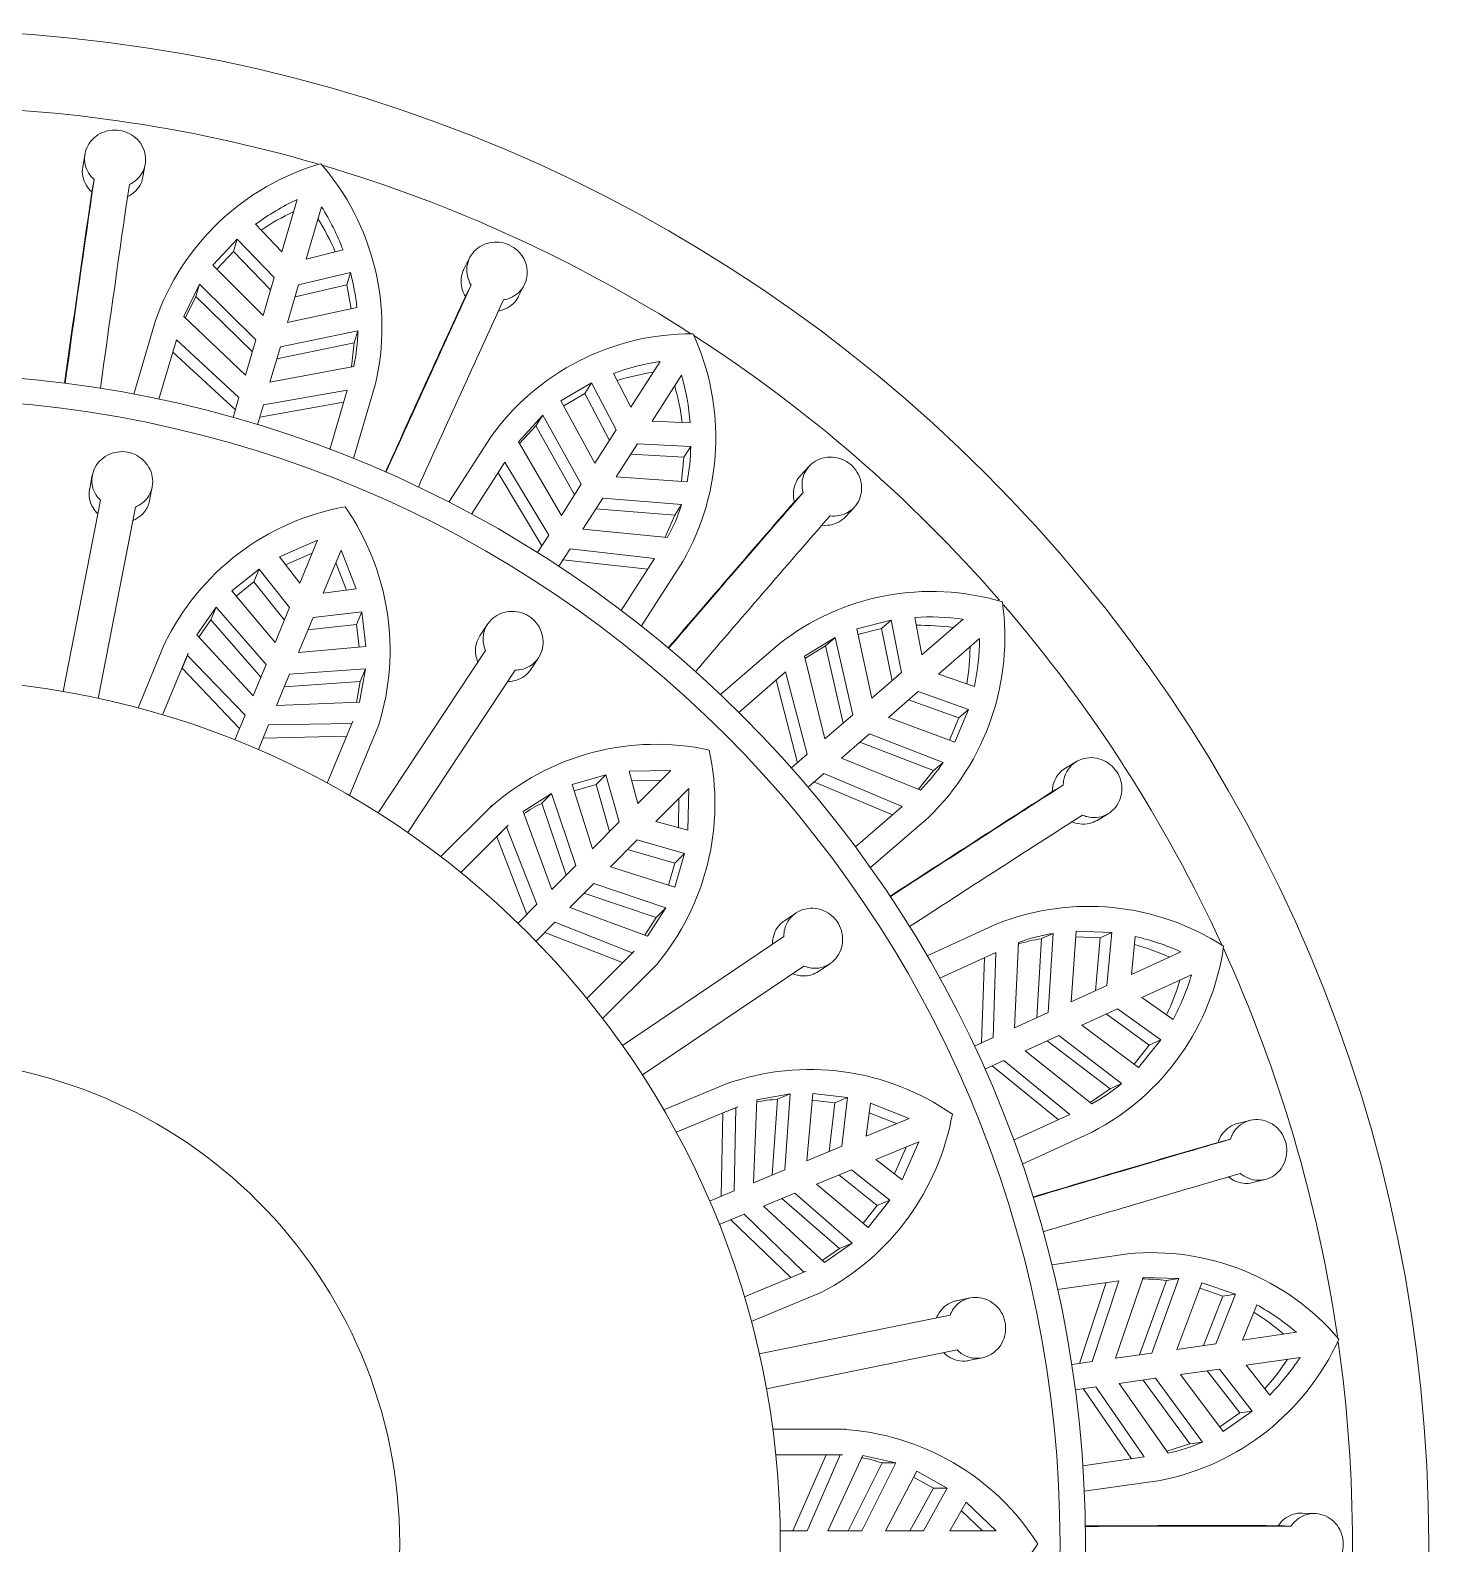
# Model space of a CAD drawing. Header units: millimetres. Extents: x -18512 to 101824, y -95768 to 52898.
# Drawn here: x 16755.19 to 16782.65, y -58153.42 to -58123.71 of the extents above; entities that cross this region are included whole.
import ezdxf

# ---------------------------------------------------------------- set-up
doc = ezdxf.new("R2010")
doc.units = ezdxf.units.MM
doc.header["$LTSCALE"] = 25
doc.layers.get('0').update_dxf_attribs({"color": 254, "lineweight": 0})
doc.layers.add('027 Sanitry Ware', color=1, linetype='Continuous', lineweight=0)

# ---------------------------------------------------------------- blocks, each defined once
blk = doc.blocks.new('SE2')
at = {"layer": '027 Sanitry Ware', "linetype": 'Continuous'}
for p, q in [((115.3452, 106.1995), (115.3424, 106.1243)), ((115.4198, 106.058), (115.417, 105.9831)), ((113.3938, 105.833), (113.3752, 105.9059)), ((113.0269, 105.815), (113.0454, 105.742)), ((113.1383, 105.7001), (113.1568, 105.6275)), ((115.1499, 105.2864), (115.2143, 104.8382)), ((113.878, 104.6461), (113.8136, 105.0942)), ((111.2578, 104.9135), (111.2195, 104.9782)), ((113.0967, 104.8838), (113.2848, 104.4719)), ((110.9108, 104.7929), (110.9492, 104.7281)), ((111.0501, 104.714), (111.0883, 104.6496)), ((112.0568, 103.9111), (111.8687, 104.3229)), ((114.0744, 104.1646), (114.0907, 104.0844)), ((114.4435, 104.1561), (114.4271, 104.2364)), ((114.3807, 104.0885), (114.6098, 102.9626)), ((114.404, 102.9208), (114.1749, 104.0467)), ((111.2402, 103.919), (111.5367, 103.5768)), ((109.4673, 103.4295), (109.4123, 103.4808)), ((114.8481, 103.429), (114.8481, 103.4123)), ((114.8484, 103.4051), (114.8484, 103.0003)), ((112.1488, 103.2701), (112.103, 103.338)), ((114.2125, 102.8738), (114.0398, 103.2908)), ((109.1685, 103.2159), (109.2235, 103.1646)), ((109.3243, 103.1796), (109.3791, 103.1285)), ((112.1167, 103.1836), (112.7592, 102.2311)), ((113.9212, 103.1839), (113.9162, 103.1971)), ((111.8046, 103.1367), (111.8503, 103.0688)), ((110.5164, 102.6928), (110.2199, 103.035)), ((112.5851, 102.1136), (111.9426, 103.0662)), ((112.8009, 102.7532), (112.8073, 102.7377)), ((112.8104, 102.7312), (112.9653, 102.3572)), ((112.9462, 102.7953), (112.9521, 102.7824)), ((109.395, 102.4622), (109.4577, 102.422)), ((109.7307, 102.4703), (110.1115, 102.2255)), ((112.4262, 101.997), (112.107, 102.3162)), ((112.0384, 102.1719), (112.0287, 102.1823)), ((110.3679, 101.5734), (110.2997, 101.6185)), ((108.1675, 101.5011), (108.1003, 101.5348)), ((110.3714, 101.4811), (111.3295, 100.847)), ((109.3817, 101.0898), (109.0008, 101.3346)), ((110.1009, 101.3183), (110.1693, 101.2731)), ((111.2136, 100.6719), (110.2555, 101.306)), ((111.1682, 101.3453), (111.1801, 101.3335)), ((111.1853, 101.3286), (111.4716, 101.0424)), ((107.9409, 101.2121), (108.0082, 101.1783)), ((108.1007, 101.2211), (108.1677, 101.1874)), ((111.1114, 100.5033), (110.6944, 100.676)), ((108.6904, 100.655), (109.1248, 100.5274)), ((110.2714, 99.5523), (110.2847, 99.5474)), ((110.2847, 99.5474), (110.3606, 99.516)), ((108.7445, 99.2321), (108.3101, 99.3597)), ((109.3719, 99.3243), (109.2916, 99.3399)), ((110.1985, 99.4198), (110.214, 99.4134)), ((110.2207, 99.411), (110.5948, 99.256)), ((107.4637, 99.2847), (107.3897, 99.2981)), ((109.4104, 99.2404), (110.5382, 99.0211)), ((107.4784, 98.9971), (107.5522, 98.9837)), ((109.2228, 98.9865), (109.3033, 98.9708)), ((110.4982, 98.815), (109.3703, 99.0342)), ((107.3277, 98.9435), (107.4018, 98.93))]:
    blk.add_line(p, q, dxfattribs=at)
at = {"layer": '027 Sanitry Ware', "color": 8, "linetype": 'Continuous'}
for p, q in [((114.2766, 106.0897), (114.3224, 105.7717)), ((114.4708, 105.793), (114.4251, 106.111)), ((114.3224, 105.7717), (114.1145, 105.8559)), ((114.6465, 105.9324), (114.4708, 105.793)), ((114.4934, 105.6362), (114.7415, 105.8289)), ((114.7521, 105.7551), (114.7415, 105.8289)), ((114.8615, 105.6574), (114.7415, 105.8289)), ((114.0526, 105.7298), (113.9857, 105.5315)), ((114.0632, 105.656), (114.0526, 105.7298)), ((114.0526, 105.7298), (114.3449, 105.6148)), ((114.7521, 105.7551), (114.504, 105.5625)), ((114.7521, 105.7551), (114.8347, 105.6372)), ((114.0172, 105.5197), (114.0632, 105.656)), ((114.3555, 105.5412), (114.0632, 105.656)), ((114.3449, 105.6148), (114.378, 105.3845)), ((114.5265, 105.4058), (114.4934, 105.6362)), ((114.5265, 105.4058), (114.8615, 105.6574)), ((113.9857, 105.5315), (114.378, 105.3845)), ((114.924, 105.5348), (114.5476, 105.2588)), ((114.924, 105.5348), (114.9346, 105.461)), ((112.0326, 105.4085), (112.166, 105.1163)), ((112.3025, 105.1786), (112.169, 105.4708)), ((114.5583, 105.1848), (114.9346, 105.461)), ((114.9346, 105.461), (114.9784, 105.3257)), ((112.4318, 105.3618), (112.3025, 105.1786)), ((113.9604, 105.3962), (113.9544, 105.1846)), ((113.9604, 105.3962), (113.971, 105.3225)), ((114.3992, 105.2375), (113.9604, 105.3962)), ((113.971, 105.3225), (114.4098, 105.1635)), ((114.9893, 105.3334), (114.5786, 105.0434)), ((112.3683, 105.0344), (112.5521, 105.2892)), ((112.583, 105.2214), (112.5521, 105.2892)), ((112.7156, 105.1585), (112.5521, 105.2892)), ((114.3992, 105.2375), (114.4301, 105.0221)), ((114.5786, 105.0434), (114.5476, 105.2588)), ((112.166, 105.1163), (111.9429, 105.1385)), ((112.583, 105.2214), (112.3992, 104.9667)), ((112.465, 104.8228), (112.7156, 105.1585)), ((112.583, 105.2214), (112.6954, 105.1316)), ((114.4301, 105.0221), (113.9544, 105.1846)), ((114.5983, 104.9064), (115.0121, 105.1908)), ((115.064, 104.8298), (115.0121, 105.1908)), ((112.81, 105.0584), (112.5267, 104.6876)), ((112.81, 105.0584), (112.8409, 104.9907)), ((115.0227, 105.1164), (114.6091, 104.8312)), ((111.919, 105.0001), (111.9107, 104.7909)), ((111.9499, 104.9323), (111.919, 105.0001)), ((111.919, 105.0001), (112.2319, 104.9721)), ((112.2319, 104.9721), (112.3285, 104.7605)), ((112.465, 104.8228), (112.3683, 105.0344)), ((112.5577, 104.6196), (112.8409, 104.9907)), ((112.8409, 104.9907), (112.9212, 104.8732)), ((113.9727, 105.0414), (114.0246, 104.6804)), ((113.9727, 105.0414), (114.4498, 104.8851)), ((114.4607, 104.8098), (113.9834, 104.967)), ((111.9442, 104.7885), (111.9499, 104.9323)), ((112.2628, 104.9044), (111.9499, 104.9323)), ((112.9294, 104.8836), (112.6171, 104.4897)), ((114.4498, 104.8851), (114.4673, 104.7638)), ((114.6157, 104.7852), (114.5983, 104.9064)), ((111.9107, 104.7909), (112.3285, 104.7605)), ((112.6746, 104.3638), (112.9914, 104.7532)), ((113.1429, 104.4215), (112.9914, 104.7532)), ((111.9245, 104.654), (111.9554, 104.5863)), ((112.3902, 104.6253), (111.9245, 104.654)), ((112.3902, 104.6253), (112.4806, 104.4274)), ((112.6171, 104.4897), (112.5267, 104.6876)), ((113.0226, 104.6849), (112.7062, 104.2946)), ((111.9554, 104.5863), (112.4213, 104.5573)), ((112.4806, 104.4274), (111.9784, 104.4493)), ((112.7255, 104.2524), (112.6746, 104.3638)), ((112.0363, 104.317), (112.1878, 103.9853)), ((112.0363, 104.317), (112.5381, 104.3015)), ((112.5697, 104.2323), (112.0675, 104.2487)), ((112.5381, 104.3015), (112.589, 104.1901)), ((115.2785, 104.1418), (115.4484, 104.3189)), ((115.4484, 104.3189), (115.4484, 104.0441)), ((110.3951, 103.9781), (110.1847, 104.2209)), ((110.4675, 104.1904), (110.3951, 103.9781)), ((115.3287, 104.1129), (115.4484, 104.2371)), ((110.0713, 104.1227), (110.2817, 103.8799)), ((110.4988, 103.8584), (110.6034, 104.1546)), ((110.6522, 104.0983), (110.5476, 103.8021)), ((110.6522, 104.0983), (110.6034, 104.1546)), ((110.797, 104.0753), (110.6034, 104.1546)), ((110.6512, 103.6825), (110.797, 104.0753)), ((110.6522, 104.0983), (110.7853, 104.0437)), ((115.4484, 104.0441), (115.2785, 104.1418)), ((110.9158, 104.0058), (110.7485, 103.5702)), ((110.9158, 104.0058), (110.9646, 103.9496)), ((115.0954, 103.8494), (115.1956, 104.0291)), ((115.1956, 104.0291), (115.1956, 103.9483)), ((115.1956, 104.0291), (115.4484, 103.8892)), ((110.7974, 103.5137), (110.9646, 103.9496)), ((110.9646, 103.9496), (111.0747, 103.8594)), ((115.1303, 103.8312), (115.1956, 103.9483)), ((115.1956, 103.9483), (115.4484, 103.8086)), ((115.4484, 103.8892), (115.4484, 103.6657)), ((110.2817, 103.8799), (110.0613, 103.8384)), ((110.6512, 103.6825), (110.4988, 103.8584)), ((111.0797, 103.8717), (110.891, 103.4058)), ((112.9257, 103.5763), (113.015, 103.805)), ((113.015, 103.805), (113.1201, 103.5512)), ((113.1536, 103.8624), (113.3784, 103.7638)), ((113.2587, 103.6086), (113.1536, 103.8624)), ((115.4484, 103.6657), (115.0954, 103.8494)), ((110.0774, 103.6988), (110.3854, 103.7602)), ((110.3854, 103.7602), (110.5378, 103.5843)), ((110.9816, 103.3012), (111.1759, 103.7641)), ((111.4148, 103.4885), (111.1759, 103.7641)), ((112.9832, 103.5689), (113.0463, 103.7295)), ((113.1849, 103.7869), (113.343, 103.7179)), ((113.3784, 103.7638), (113.2587, 103.6086)), ((115.0038, 103.5312), (115.047, 103.7257)), ((115.047, 103.7257), (115.047, 103.645)), ((115.047, 103.7257), (115.4484, 103.526)), ((110.1262, 103.6425), (110.0774, 103.6988)), ((110.0774, 103.6988), (110.1283, 103.4958)), ((110.4342, 103.7039), (110.1262, 103.6425)), ((110.1612, 103.5029), (110.1262, 103.6425)), ((111.2251, 103.7073), (111.0314, 103.2437)), ((113.318, 103.4654), (113.4981, 103.6914)), ((113.4981, 103.6914), (113.529, 103.6168)), ((113.4981, 103.6914), (113.6594, 103.5637)), ((115.047, 103.645), (115.4484, 103.4446)), ((110.1283, 103.4958), (110.5378, 103.5843)), ((110.891, 103.4058), (110.7485, 103.5702)), ((113.1201, 103.5512), (112.9257, 103.5763)), ((113.3489, 103.391), (113.529, 103.6168)), ((113.6594, 103.5637), (113.4036, 103.259)), ((113.529, 103.6168), (113.6341, 103.5336)), ((115.4484, 103.3261), (115.0038, 103.5312)), ((110.6351, 103.472), (110.1801, 103.3683)), ((110.6351, 103.472), (110.7776, 103.3076)), ((113.4036, 103.259), (113.318, 103.4654)), ((113.457, 103.1298), (113.7514, 103.468)), ((113.7514, 103.468), (113.7823, 103.3934)), ((113.7514, 103.468), (113.8658, 103.3048)), ((115.4484, 103.526), (115.4484, 103.3261)), ((110.1801, 103.3683), (110.2896, 103.1871)), ((110.1801, 103.3683), (110.2289, 103.312)), ((110.2289, 103.312), (110.6841, 103.4155)), ((112.8686, 103.2362), (112.8923, 103.4405)), ((112.8923, 103.4405), (112.9232, 103.3659)), ((112.8923, 103.4405), (113.1795, 103.408)), ((112.9077, 103.2327), (112.9232, 103.3659)), ((112.9232, 103.3659), (113.2103, 103.3336)), ((113.1795, 103.408), (113.265, 103.2015)), ((113.4882, 103.0547), (113.7823, 103.3934)), ((113.7823, 103.3934), (113.8536, 103.2916)), ((114.9984, 103.018), (114.9984, 103.4124)), ((114.9984, 103.4124), (114.9989, 103.3982)), ((114.9989, 103.3982), (114.9989, 103.3161)), ((114.9989, 103.3982), (115.4484, 103.2025)), ((110.3025, 103.1903), (110.2289, 103.312)), ((110.7776, 103.3076), (110.2896, 103.1871)), ((111.0618, 103.2086), (110.9816, 103.3012)), ((113.8658, 103.3048), (113.5335, 102.9452)), ((114.9989, 103.3161), (115.4484, 103.1181)), ((110.3824, 103.0765), (110.8683, 103.203)), ((110.8683, 103.203), (110.9485, 103.1104)), ((113.265, 103.2015), (112.8686, 103.2362)), ((113.5808, 102.831), (113.9212, 103.1839)), ((113.9162, 103.1971), (114.0671, 102.8328)), ((115.4484, 103.2025), (115.4484, 103.0446)), ((110.9181, 103.1455), (110.4316, 103.0197)), ((112.8712, 103.1034), (112.9021, 103.0288)), ((112.9057, 102.9071), (112.8712, 103.1034)), ((112.8712, 103.1034), (113.3184, 103.0724)), ((113.5335, 102.9452), (113.457, 103.1298)), ((113.6131, 102.7531), (113.9526, 103.1079)), ((110.3824, 103.0765), (110.6212, 102.8009)), ((112.9021, 103.0288), (113.3496, 102.9973)), ((113.3184, 103.0724), (113.3949, 102.8878)), ((113.3949, 102.8878), (112.9057, 102.9071)), ((113.6412, 102.6851), (113.5808, 102.831)), ((113.0971, 102.431), (112.9462, 102.7953)), ((112.9521, 102.7824), (112.9835, 102.7065)), ((112.9521, 102.7824), (113.4422, 102.7736)), ((113.4422, 102.7736), (113.5027, 102.6277)), ((112.9835, 102.7065), (113.4745, 102.6957)), ((108.9031, 102.2889), (108.6328, 102.4626)), ((108.9128, 102.513), (108.9031, 102.2889)), ((109.0364, 102.2033), (109.0532, 102.5169)), ((109.116, 102.4766), (109.0532, 102.5169)), ((109.116, 102.4766), (109.099, 102.163)), ((109.116, 102.4766), (109.2591, 102.4618)), ((109.2322, 102.0774), (109.2614, 102.4954)), ((109.395, 102.4622), (109.3571, 101.9971)), ((111.0695, 102.5051), (111.315, 102.5)), ((111.2638, 102.3108), (111.0695, 102.5051)), ((111.315, 102.5), (111.2638, 102.3108)), ((111.3734, 102.2012), (111.4533, 102.479)), ((111.4533, 102.479), (111.5104, 102.4218)), ((111.4533, 102.479), (111.6511, 102.4227)), ((109.42, 101.9567), (109.4577, 102.422)), ((109.4577, 102.422), (109.5887, 102.3665)), ((109.59, 102.3797), (109.5402, 101.8795)), ((110.9635, 102.399), (111.1577, 102.2048)), ((110.9685, 102.1536), (110.9635, 102.399)), ((111.1274, 102.4473), (111.2998, 102.4441)), ((111.4304, 102.1443), (111.5104, 102.4218)), ((111.5104, 102.4218), (111.6393, 102.3852)), ((111.6511, 102.4227), (111.5314, 102.0432)), ((108.5517, 102.3364), (108.822, 102.1627)), ((109.6566, 101.8047), (109.7126, 102.3036)), ((110.0194, 102.1064), (109.7126, 102.3036)), ((111.0245, 102.1687), (111.0213, 102.3412)), ((111.6302, 101.9444), (111.7728, 102.3695)), ((111.6878, 101.8869), (111.8299, 102.3124)), ((111.7728, 102.3695), (111.8299, 102.3124)), ((111.7728, 102.3695), (111.9409, 102.2625)), ((111.8299, 102.3124), (111.9347, 102.2456)), ((109.2322, 102.0774), (109.0364, 102.2033)), ((109.7758, 102.263), (109.7206, 101.7635)), ((111.1577, 102.2048), (110.9685, 102.1536)), ((111.5314, 102.0432), (111.3734, 102.2012)), ((111.9409, 102.2625), (111.7716, 101.8031)), ((108.822, 102.1627), (108.6222, 102.0608)), ((111.859, 101.7157), (112.0384, 102.1719)), ((111.9186, 101.656), (112.0965, 102.1138)), ((112.0287, 102.1823), (112.3076, 101.9035)), ((108.677, 101.9314), (108.9553, 102.0771)), ((109.0179, 102.0368), (108.7397, 101.8911)), ((108.9553, 102.0771), (109.1511, 101.9513)), ((110.9896, 102.0153), (111.2673, 102.0952)), ((110.9896, 102.0153), (111.0467, 101.9582)), ((111.0459, 101.8174), (110.9896, 102.0153)), ((111.0467, 101.9582), (111.3243, 102.0382)), ((111.2673, 102.0952), (111.4253, 101.9372)), ((108.7397, 101.8911), (108.677, 101.9314)), ((108.677, 101.9314), (108.7831, 101.751)), ((108.7831, 101.751), (109.1511, 101.9513)), ((109.5402, 101.8795), (109.3571, 101.9971)), ((111.4253, 101.9372), (111.0459, 101.8174)), ((111.0833, 101.8292), (111.0467, 101.9582)), ((111.7716, 101.8031), (111.6302, 101.9444)), ((108.8126, 101.7671), (108.7397, 101.8911)), ((109.276, 101.8709), (108.8687, 101.6433)), ((109.276, 101.8709), (109.4591, 101.7533)), ((111.0991, 101.6958), (111.5242, 101.8383)), ((111.5242, 101.8383), (111.6655, 101.697)), ((108.9313, 101.603), (109.3389, 101.8305)), ((109.4591, 101.7533), (109.0248, 101.5002)), ((109.7597, 101.7384), (109.6566, 101.8047)), ((111.1562, 101.6387), (111.5817, 101.7808)), ((109.145, 101.4203), (109.5755, 101.6785)), ((109.5755, 101.6785), (109.6786, 101.6122)), ((111.0991, 101.6958), (111.1562, 101.6387)), ((111.2061, 101.5276), (111.0991, 101.6958)), ((111.6655, 101.697), (111.2061, 101.5276)), ((111.9706, 101.604), (111.859, 101.7157)), ((108.8687, 101.6433), (109.0248, 101.5002)), ((108.8687, 101.6433), (108.9313, 101.603)), ((109.0362, 101.5069), (108.9313, 101.603)), ((109.6395, 101.6374), (109.2082, 101.3796)), ((111.2966, 101.4302), (111.7529, 101.6096)), ((111.7529, 101.6096), (111.8645, 101.498)), ((111.3547, 101.3721), (111.8125, 101.55)), ((109.145, 101.4203), (109.4518, 101.2231)), ((111.5651, 101.161), (111.2863, 101.4398)), ((111.2863, 101.4398), (111.2966, 101.4302)), ((111.2966, 101.4302), (111.3547, 101.3721)), ((110.0281, 100.5763), (110.2324, 100.6)), ((110.2324, 100.6), (110.267, 100.2036)), ((110.3652, 100.5974), (110.4398, 100.5665)), ((110.3961, 100.1501), (110.3652, 100.5974)), ((110.3652, 100.5974), (110.5615, 100.5629)), ((108.0988, 100.4879), (108.0273, 100.5089)), ((108.0995, 100.2032), (108.0273, 100.5089)), ((108.0988, 100.4879), (108.2403, 100.514)), ((108.3228, 100.1376), (108.2331, 100.5469)), ((108.3706, 100.5527), (108.4421, 100.5317)), ((108.3706, 100.5527), (108.4653, 100.0958)), ((108.5371, 100.0747), (108.4421, 100.5317)), ((108.4421, 100.5317), (108.5834, 100.5154)), ((108.581, 100.5284), (108.6741, 100.0344)), ((109.6635, 100.4536), (109.8922, 100.5428)), ((109.8922, 100.5428), (109.9174, 100.3484)), ((110.0281, 100.5763), (110.1027, 100.5453)), ((110.0606, 100.2891), (110.0281, 100.5763)), ((110.1027, 100.5453), (110.2358, 100.5609)), ((110.135, 100.2583), (110.1027, 100.5453)), ((110.4713, 100.119), (110.4398, 100.5665)), ((110.4398, 100.5665), (110.5622, 100.5449)), ((110.5615, 100.5629), (110.5808, 100.0736)), ((110.6861, 100.5165), (110.6732, 100.5224)), ((110.6732, 100.5224), (111.0376, 100.3715)), ((110.695, 100.0263), (110.6861, 100.5165)), ((107.8937, 100.4655), (107.9475, 100.2478)), ((108.0988, 100.4879), (108.1709, 100.1822)), ((109.07, 100.3872), (108.7201, 100.4899)), ((108.8069, 99.9955), (108.7201, 100.4899)), ((108.7922, 100.4688), (108.8799, 99.974)), ((109.9174, 100.3484), (109.6635, 100.4536)), ((109.7391, 100.4223), (109.8997, 100.4853)), ((110.7729, 99.994), (110.762, 100.4851)), ((107.9475, 100.2478), (107.6392, 100.3383)), ((109.6061, 100.315), (109.86, 100.2098)), ((109.7047, 100.0902), (109.6061, 100.315)), ((109.7506, 100.1256), (109.6817, 100.2837)), ((110.267, 100.2036), (110.0606, 100.2891)), ((107.597, 100.1944), (107.9052, 100.1039)), ((108.3228, 100.1376), (108.0995, 100.2032)), ((109.86, 100.2098), (109.7047, 100.0902)), ((109.7771, 99.9705), (110.0032, 100.1505)), ((110.0032, 100.1505), (110.2096, 100.065)), ((110.5808, 100.0736), (110.3961, 100.1501)), ((107.9052, 100.1039), (107.7423, 99.9498)), ((107.8312, 99.8411), (108.0573, 100.0592)), ((108.0573, 100.0592), (108.2805, 99.9937)), ((108.6741, 100.0344), (108.4653, 100.0958)), ((109.8518, 99.9396), (110.0776, 100.1197)), ((110.2096, 100.065), (109.9048, 99.8092)), ((108.1287, 100.0383), (107.9028, 99.8201)), ((107.9839, 99.6979), (108.2805, 99.9937)), ((108.9244, 99.9609), (108.8069, 99.9955)), ((109.7771, 99.9705), (109.8518, 99.9396)), ((109.9048, 99.8092), (109.7771, 99.9705)), ((110.0006, 99.7171), (110.3387, 100.0115)), ((110.0752, 99.6863), (110.4139, 99.9804)), ((110.3387, 100.0115), (110.5234, 99.935)), ((110.8408, 99.9659), (110.695, 100.0263)), ((108.4231, 99.9518), (108.0964, 99.6186)), ((108.1678, 99.5976), (108.4948, 99.9308)), ((108.6319, 99.8905), (108.2864, 99.5253)), ((108.4231, 99.9518), (108.6319, 99.8905)), ((109.9349, 99.8344), (109.8518, 99.9396)), ((110.5234, 99.935), (110.1638, 99.6027)), ((110.2847, 99.5474), (110.6376, 99.8877)), ((110.6376, 99.8877), (110.7834, 99.8273)), ((107.9028, 99.8201), (107.8312, 99.8411)), ((107.8312, 99.8411), (107.9839, 99.6979)), ((108.0077, 99.7216), (107.9028, 99.8201)), ((108.4243, 99.4825), (108.7647, 99.8515)), ((108.8376, 99.8301), (108.4964, 99.4613)), ((108.7647, 99.8515), (108.8822, 99.817)), ((110.3606, 99.516), (110.7155, 99.8555)), ((110.0006, 99.7171), (110.0752, 99.6863)), ((110.1638, 99.6027), (110.0006, 99.7171)), ((108.0964, 99.6186), (108.2864, 99.5253)), ((108.0964, 99.6186), (108.1678, 99.5976)), ((110.177, 99.615), (110.0752, 99.6863)), ((108.2956, 99.535), (108.1678, 99.5976)), ((110.6358, 99.4014), (110.2714, 99.5523)), ((108.4243, 99.4825), (108.7742, 99.3797))]:
    blk.add_line(p, q, dxfattribs=at)
at = {"layer": '027 Sanitry Ware', "linetype": 'Continuous'}
for radius in [8.925, 6.9, 5.1, 2.8548]:
    blk.add_circle((115.5234, 97.9451), radius, dxfattribs=at)
at = {"layer": '027 Sanitry Ware', "color": 8, "linetype": 'Continuous'}
blk.add_circle((115.5234, 97.9451), 6.75, dxfattribs=at)
at = {"layer": '027 Sanitry Ware', "linetype": 'Continuous'}
for centre, radius, start, end in [((115.5234, 97.9451), 8.475, 81.90815, 98.0674), ((115.5234, 97.9451), 8.475, 98.2979, 114.47416), ((115.2663, 105.2325), 1.4593, 130.6132, 185.435), ((113.7087, 105.0031), 1.4688, 11.1204, 65.55867), ((260.0137, 105.6756), 144.5944, 179.848506, 180.329384), ((272.5582, 105.6036), 157.1416, 179.861641, 180.27684), ((251.9836, 146.0703), 144.5952, 196.212144, 196.693019), ((254.5988, 146.8421), 147.1118, 196.216202, 196.688887), ((115.5234, 97.9451), 8.475, 114.626, 130.79102), ((113.2285, 104.8644), 1.4636, 147.06445, 201.71103), ((111.7937, 104.2059), 1.4688, 27.48413, 81.92222), ((264.0386, 149.5349), 157.1406, 196.225276, 196.640478), ((235.1894, 184.0436), 147.1119, 212.579839, 213.052523), ((232.8995, 182.5675), 144.5975, 212.575784, 213.056651), ((243.4883, 189.2868), 157.1408, 212.588912, 213.004114), ((116.3174, 103.3254), 1.4711, 122.66272, 176.89393), ((114.7222, 103.3167), 1.4824, 5.22468, 57.2825), ((115.5234, 97.9451), 8.475, 131.02939, 147.20905), ((111.3634, 103.9359), 1.4557, 163.26779, 218.23496), ((110.1778, 102.8923), 1.4774, 44.02067, 98.11295), ((114.198, 103.2197), 1.4711, 145.16272, 199.39393), ((112.7276, 102.6012), 1.4824, 27.72468, 79.7825), ((206.0854, 214.2698), 147.1119, 228.943475, 229.416159), ((204.3047, 212.209), 144.5984, 228.939422, 229.420286), ((212.5709, 221.6387), 157.1408, 228.952549, 229.36775), ((109.0009, 101.1937), 1.4705, 60.24561, 114.61528), ((111.1586, 101.1769), 1.4824, 50.22468, 102.2825), ((112.2804, 102.311), 1.4711, 167.66272, 221.89393), ((115.5234, 97.9451), 8.475, 147.34471, 163.51726), ((109.8441, 102.5212), 1.4557, 179.63162, 234.5984), ((169.6446, 235.072), 147.1118, 245.307111, 245.779796), ((168.5154, 232.5905), 144.5955, 245.303054, 245.783927), ((173.7912, 243.9696), 157.1407, 245.316185, 245.731387), ((108.3499, 99.2245), 1.4705, 76.60923, 130.97893), ((110.2541, 99.2605), 1.4824, 72.72468, 124.7825), ((110.8565, 100.7376), 1.4711, 190.16272, 244.39393), ((108.7878, 100.7385), 1.4593, 196.06782, 250.88947), ((115.5234, 97.9451), 8.475, 163.75722, 196.2933), ((128.8192, 244.7651), 147.1118, 261.670747, 262.143432), ((128.4347, 242.0649), 144.5944, 261.666688, 262.147566), ((130.2912, 254.4711), 157.1413, 261.679822, 262.095022)]:
    blk.add_arc(centre, radius, start, end, dxfattribs=at)
at = {"layer": '027 Sanitry Ware', "color": 8, "linetype": 'Continuous'}
for centre, radius, start, end in [((115.3766, 105.1538), 1.4442, 139.60556, 150.91104), ((113.6334, 104.9031), 1.4442, 45.45257, 56.7581), ((113.649, 104.8325), 1.4384, 48.09927, 56.8372), ((115.3815, 105.0816), 1.4384, 139.52649, 148.26437), ((113.9528, 105.1085), 1.0606, 12.24002, 23.69846), ((113.352, 104.8202), 1.4446, 155.97093, 167.27295), ((111.7497, 104.0888), 1.4442, 61.81617, 73.12178), ((113.3766, 104.7526), 1.4383, 155.88994, 164.6281), ((111.7845, 104.0255), 1.4383, 64.46288, 73.20089), ((115.0205, 105.1873), 1.0582, 172.65741, 180.4271), ((111.998, 104.3756), 1.0609, 28.6056, 40.06015), ((112.9675, 104.8193), 1.0561, 189.00423, 200.51185), ((112.9999, 104.752), 1.0575, 189.01746, 196.80126), ((110.1717, 102.7766), 1.4444, 78.18065, 89.48456), ((110.223, 102.7258), 1.4383, 80.8265, 89.56456), ((111.5026, 103.93), 1.4442, 172.33288, 183.63827), ((111.5457, 103.872), 1.4383, 172.2536, 180.99172), ((110.3291, 103.1219), 1.061, 44.96961, 56.42341), ((115.9965, 103.3323), 0.9996, 161.77003, 169.00808), ((113.8989, 103.1032), 0.9996, 184.27003, 191.50814), ((109.028, 101.0693), 1.4483, 94.5595, 105.83299), ((109.0908, 101.0389), 1.4383, 97.19012, 105.92823), ((109.025, 101.2278), 1.2894, 79.43544, 88.7466), ((109.0811, 101.4489), 1.0609, 61.33249, 72.7878), ((109.9793, 102.5548), 1.4442, 188.6964, 200.00202), ((110.0371, 102.5113), 1.4383, 188.61727, 197.35534), ((112.0487, 102.0889), 0.9996, 206.77003, 214.00791), ((108.3638, 99.262), 1.2915, 95.80643, 105.10288), ((108.355, 99.4926), 1.0602, 77.69253, 89.15503), ((108.4096, 99.1154), 1.4454, 110.91172, 122.20804), ((108.4798, 99.1012), 1.4384, 113.55385, 122.29169), ((108.9052, 100.8061), 1.4442, 205.06006, 216.36563), ((108.9729, 100.7807), 1.4383, 204.98095, 213.71895)]:
    blk.add_arc(centre, radius, start, end, dxfattribs=at)
at = {"layer": '027 Sanitry Ware', "linetype": 'Continuous'}
for points, knots in [([(115.6298, 106.0579), (115.6391, 106.0641), (115.6478, 106.0711), (115.6557, 106.0787), (115.6643, 106.0871), (115.672, 106.0964), (115.6785, 106.1062), (115.6891, 106.1223), (115.6969, 106.1404), (115.7012, 106.1589), (115.7054, 106.1775), (115.7063, 106.197), (115.7037, 106.216), (115.7012, 106.235), (115.695, 106.254), (115.6859, 106.2713), (115.6767, 106.2887), (115.6642, 106.3048), (115.6494, 106.3183), (115.6347, 106.3318), (115.6174, 106.343), (115.5988, 106.351), (115.5805, 106.3588), (115.5604, 106.3638), (115.5404, 106.3654), (115.5207, 106.367), (115.5004, 106.3653), (115.4812, 106.3606), (115.4621, 106.3559), (115.4435, 106.348), (115.427, 106.3376), (115.4103, 106.3271), (115.3953, 106.3138), (115.3831, 106.2987), (115.3707, 106.2834), (115.3609, 106.266), (115.3545, 106.2478), (115.348, 106.2294), (115.3448, 106.2098), (115.3451, 106.1905), (115.3455, 106.1713), (115.3495, 106.152), (115.3567, 106.1341), (115.3639, 106.1165), (115.3744, 106.0998), (115.3876, 106.0854), (115.397, 106.0751), (115.4079, 106.0658), (115.4198, 106.058)], [0, 0, 0, 0, 0.037721, 0.037721, 0.037721, 0.078804, 0.078804, 0.078804, 0.146327, 0.146327, 0.146327, 0.213824, 0.213824, 0.213824, 0.281705, 0.281705, 0.281705, 0.349746, 0.349746, 0.349746, 0.417229, 0.417229, 0.417229, 0.483581, 0.483581, 0.483581, 0.548968, 0.548968, 0.548968, 0.614277, 0.614277, 0.614277, 0.68047, 0.68047, 0.68047, 0.747906, 0.747906, 0.747906, 0.81612, 0.81612, 0.81612, 0.884234, 0.884234, 0.884234, 0.951646, 0.951646, 0.951646, 1, 1, 1, 1]), ([(115.417, 105.9831), (115.4015, 105.9933), (115.3877, 106.006), (115.3765, 106.0202), (115.3648, 106.0352), (115.3557, 106.0522), (115.3499, 106.07), (115.3443, 106.0874), (115.3418, 106.106), (115.3424, 106.1243)], [0, 0, 0, 0, 0.0631124, 0.0631124, 0.0631124, 0.1294709, 0.1294709, 0.1294709, 0.1943928, 0.1943928, 0.1943928, 0.1943928]), ([(113.3399, 105.7593), (113.3457, 105.7662), (113.3511, 105.7736), (113.3558, 105.7813), (113.3659, 105.7979), (113.3732, 105.8164), (113.377, 105.8351), (113.3807, 105.8538), (113.3811, 105.8732), (113.3781, 105.8919), (113.3751, 105.9107), (113.3686, 105.9292), (113.3591, 105.9459), (113.3496, 105.9627), (113.3367, 105.9781), (113.3217, 105.9909), (113.3067, 106.0036), (113.289, 106.0141), (113.2701, 106.0212), (113.2515, 106.0283), (113.2312, 106.0323), (113.211, 106.033), (113.1911, 106.0336), (113.1707, 106.0309), (113.1516, 106.025), (113.1327, 106.0193), (113.1145, 106.0104), (113.0984, 105.9991), (113.0823, 105.9877), (113.0679, 105.9736), (113.0564, 105.9579), (113.0447, 105.9421), (113.0356, 105.9242), (113.0298, 105.9057), (113.0239, 105.887), (113.0213, 105.8671), (113.0221, 105.8479), (113.0229, 105.8285), (113.0273, 105.8091), (113.0349, 105.7915), (113.0424, 105.7739), (113.0533, 105.7574), (113.0668, 105.7436), (113.08, 105.7299), (113.0961, 105.7183), (113.1137, 105.7098), (113.1216, 105.706), (113.1299, 105.7027), (113.1383, 105.7001)], [0, 0, 0, 0, 0.030628, 0.030628, 0.030628, 0.097772, 0.097772, 0.097772, 0.164888, 0.164888, 0.164888, 0.2324, 0.2324, 0.2324, 0.300382, 0.300382, 0.300382, 0.36835, 0.36835, 0.36835, 0.435558, 0.435558, 0.435558, 0.501593, 0.501593, 0.501593, 0.566855, 0.566855, 0.566855, 0.632327, 0.632327, 0.632327, 0.698862, 0.698862, 0.698862, 0.766587, 0.766587, 0.766587, 0.834863, 0.834863, 0.834863, 0.902821, 0.902821, 0.902821, 0.970017, 0.970017, 0.970017, 1, 1, 1, 1]), ([(113.3938, 105.8329), (113.3938, 105.8328), (113.3938, 105.8327), (113.3939, 105.8326), (113.3985, 105.814), (113.3998, 105.7944), (113.3975, 105.7754), (113.3953, 105.7564), (113.3895, 105.7374), (113.3806, 105.72), (113.3746, 105.7083), (113.367, 105.697), (113.3583, 105.6867)], [0.8181269, 0.8181269, 0.8181269, 0.8181269, 0.8185677, 0.8185677, 0.8185677, 0.8865272, 0.8865272, 0.8865272, 0.9541584, 0.9541584, 0.9541584, 1, 1, 1, 1]), ([(113.1568, 105.6275), (113.152, 105.629), (113.1474, 105.6306), (113.1428, 105.6325), (113.1248, 105.6397), (113.1081, 105.6499), (113.094, 105.6624), (113.0798, 105.675), (113.0679, 105.6901), (113.0591, 105.7066), (113.0532, 105.7178), (113.0486, 105.7298), (113.0454, 105.7421)], [0, 0, 0, 0, 0.0167692, 0.0167692, 0.0167692, 0.0830025, 0.0830025, 0.0830025, 0.1494334, 0.1494334, 0.1494334, 0.1943568, 0.1943568, 0.1943568, 0.1943568]), ([(111.2268, 104.8276), (111.2306, 104.8361), (111.2337, 104.8449), (111.236, 104.8538), (111.241, 104.8725), (111.2427, 104.8921), (111.241, 104.911), (111.2394, 104.9299), (111.2343, 104.9487), (111.2261, 104.9657), (111.2179, 104.9829), (111.2064, 104.9988), (111.1926, 105.0121), (111.1787, 105.0255), (111.1621, 105.0367), (111.144, 105.0447), (111.126, 105.0527), (111.1061, 105.0577), (111.086, 105.0593), (111.0662, 105.0608), (111.0455, 105.059), (111.026, 105.0538), (111.0067, 105.0488), (110.9879, 105.0404), (110.9712, 105.0295), (110.9547, 105.0186), (110.9397, 105.0049), (110.9275, 104.9895), (110.9153, 104.9741), (110.9054, 104.9565), (110.8988, 104.9382), (110.8921, 104.9197), (110.8884, 104.8999), (110.888, 104.8806), (110.8877, 104.861), (110.8908, 104.8412), (110.897, 104.823), (110.9033, 104.8046), (110.9129, 104.7873), (110.9252, 104.7724), (110.9374, 104.7577), (110.9525, 104.745), (110.9693, 104.7355), (110.9859, 104.7261), (111.0046, 104.7195), (111.0239, 104.7164), (111.0325, 104.7149), (111.0413, 104.7142), (111.0501, 104.714)], [0, 0, 0, 0, 0.031579, 0.031579, 0.031579, 0.098161, 0.098161, 0.098161, 0.16513, 0.16513, 0.16513, 0.232634, 0.232634, 0.232634, 0.300606, 0.300606, 0.300606, 0.368563, 0.368563, 0.368563, 0.43576, 0.43576, 0.43576, 0.501783, 0.501783, 0.501783, 0.567035, 0.567035, 0.567035, 0.632499, 0.632499, 0.632499, 0.699026, 0.699026, 0.699026, 0.766744, 0.766744, 0.766744, 0.835009, 0.835009, 0.835009, 0.902957, 0.902957, 0.902957, 0.970142, 0.970142, 0.970142, 1, 1, 1, 1]), ([(111.2577, 104.9136), (111.2659, 104.8997), (111.2721, 104.8844), (111.2757, 104.8687), (111.28, 104.8501), (111.281, 104.8303), (111.2785, 104.811), (111.2764, 104.7948), (111.2718, 104.7785), (111.265, 104.7631)], [0.817956, 0.817956, 0.817956, 0.817956, 0.8752038, 0.8752038, 0.8752038, 0.9429118, 0.9429118, 0.9429118, 1, 1, 1, 1]), ([(111.0883, 104.6496), (111.0866, 104.6496), (111.0849, 104.6496), (111.0832, 104.6497), (111.0638, 104.6505), (111.0445, 104.6546), (111.0269, 104.6616), (111.0093, 104.6687), (110.9929, 104.6789), (110.9791, 104.6914), (110.9674, 104.702), (110.9572, 104.7145), (110.9491, 104.7281)], [0, 0, 0, 0, 0.0057097, 0.0057097, 0.0057097, 0.0719691, 0.0719691, 0.0719691, 0.1383452, 0.1383452, 0.1383452, 0.1943867, 0.1943867, 0.1943867, 0.1943867]), ([(114.1749, 104.0467), (114.1613, 104.052), (114.1485, 104.0591), (114.137, 104.0675), (114.1274, 104.0745), (114.1187, 104.0824), (114.1109, 104.0912), (114.0982, 104.1056), (114.0881, 104.1224), (114.0814, 104.1402), (114.0747, 104.158), (114.0712, 104.1773), (114.0711, 104.1965), (114.0711, 104.216), (114.0745, 104.2359), (114.0813, 104.2546), (114.088, 104.2734), (114.0983, 104.2916), (114.1113, 104.3074), (114.1241, 104.3231), (114.14, 104.3369), (114.1575, 104.3476), (114.1746, 104.358), (114.1938, 104.3657), (114.2134, 104.37), (114.2325, 104.3742), (114.2526, 104.3753), (114.272, 104.3732), (114.2914, 104.3711), (114.3105, 104.3659), (114.328, 104.358), (114.3459, 104.3499), (114.3624, 104.3388), (114.3765, 104.3257), (114.3909, 104.3122), (114.4031, 104.2963), (114.412, 104.2791), (114.421, 104.2617), (114.427, 104.2425), (114.4292, 104.2233), (114.4315, 104.2041), (114.4302, 104.1843), (114.4254, 104.1655), (114.4207, 104.1469), (114.4124, 104.1289), (114.4012, 104.1128), (114.3952, 104.1042), (114.3883, 104.096), (114.3807, 104.0885)], [0, 0, 0, 0, 0.049504, 0.049504, 0.049504, 0.090176, 0.090176, 0.090176, 0.157821, 0.157821, 0.157821, 0.225413, 0.225413, 0.225413, 0.293804, 0.293804, 0.293804, 0.362711, 0.362711, 0.362711, 0.430787, 0.430787, 0.430787, 0.496896, 0.496896, 0.496896, 0.561301, 0.561301, 0.561301, 0.625531, 0.625531, 0.625531, 0.691162, 0.691162, 0.691162, 0.758751, 0.758751, 0.758751, 0.827552, 0.827552, 0.827552, 0.896201, 0.896201, 0.896201, 0.963832, 0.963832, 0.963832, 1, 1, 1, 1]), ([(114.4435, 104.156), (114.4441, 104.1532), (114.4445, 104.1505), (114.445, 104.1477), (114.4478, 104.1287), (114.447, 104.109), (114.4428, 104.0902), (114.4386, 104.0716), (114.4308, 104.0534), (114.4201, 104.0371), (114.4135, 104.0271), (114.4056, 104.0176), (114.3969, 104.0089)], [0.8121254, 0.8121254, 0.8121254, 0.8121254, 0.8220623, 0.8220623, 0.8220623, 0.8905963, 0.8905963, 0.8905963, 0.9582369, 0.9582369, 0.9582369, 1, 1, 1, 1]), ([(114.1911, 103.9671), (114.179, 103.9719), (114.1675, 103.978), (114.157, 103.9852), (114.1412, 103.9959), (114.1274, 104.0094), (114.1166, 104.0246), (114.1057, 104.0399), (114.0976, 104.0573), (114.0928, 104.0754), (114.092, 104.0783), (114.0913, 104.0812), (114.0907, 104.0842)], [0, 0, 0, 0, 0.044207, 0.044207, 0.044207, 0.1103865, 0.1103865, 0.1103865, 0.1770576, 0.1770576, 0.1770576, 0.1878097, 0.1878097, 0.1878097, 0.1878097]), ([(109.4619, 103.3383), (109.4643, 103.3572), (109.4637, 103.3765), (109.4601, 103.3948), (109.4563, 103.4136), (109.4492, 103.4317), (109.4393, 103.4478), (109.4294, 103.4639), (109.4164, 103.4784), (109.4014, 103.4901), (109.3863, 103.5019), (109.3687, 103.511), (109.3502, 103.5169), (109.3315, 103.5228), (109.3114, 103.5255), (109.2914, 103.5247), (109.2716, 103.5239), (109.2514, 103.5197), (109.2326, 103.5122), (109.214, 103.5049), (109.1963, 103.4943), (109.181, 103.4812), (109.1659, 103.4684), (109.1526, 103.4528), (109.1423, 103.4359), (109.1321, 103.419), (109.1246, 103.4003), (109.1202, 103.3813), (109.1158, 103.362), (109.1146, 103.342), (109.1165, 103.3227), (109.1185, 103.3031), (109.1238, 103.2838), (109.132, 103.2663), (109.1403, 103.2486), (109.1518, 103.2323), (109.1655, 103.2188), (109.1792, 103.2053), (109.1956, 103.1942), (109.2132, 103.1865), (109.2307, 103.1789), (109.2499, 103.1744), (109.2693, 103.1734), (109.2875, 103.1724), (109.3063, 103.1746), (109.3243, 103.1796)], [0, 0, 0, 0, 0.064783, 0.064783, 0.064783, 0.131531, 0.131531, 0.131531, 0.198751, 0.198751, 0.198751, 0.266516, 0.266516, 0.266516, 0.334563, 0.334563, 0.334563, 0.402225, 0.402225, 0.402225, 0.468837, 0.468837, 0.468837, 0.53437, 0.53437, 0.53437, 0.599591, 0.599591, 0.599591, 0.665511, 0.665511, 0.665511, 0.732667, 0.732667, 0.732667, 0.800765, 0.800765, 0.800765, 0.86896, 0.86896, 0.86896, 0.93654, 0.93654, 0.93654, 1, 1, 1, 1]), ([(109.4673, 103.4295), (109.4756, 103.4217), (109.4831, 103.4131), (109.4895, 103.4038), (109.5004, 103.3881), (109.5085, 103.3701), (109.5132, 103.3513), (109.5178, 103.3327), (109.5192, 103.3127), (109.5173, 103.2931), (109.5171, 103.2911), (109.5169, 103.2891), (109.5166, 103.2872)], [0.8181376, 0.8181376, 0.8181376, 0.8181376, 0.8582439, 0.8582439, 0.8582439, 0.9260575, 0.9260575, 0.9260575, 0.9933881, 0.9933881, 0.9933881, 1, 1, 1, 1]), ([(111.9426, 103.0662), (111.928, 103.0659), (111.9135, 103.0675), (111.8996, 103.0709), (111.8881, 103.0737), (111.8769, 103.0777), (111.8665, 103.0828), (111.8492, 103.0912), (111.8334, 103.1029), (111.8204, 103.1168), (111.8074, 103.1306), (111.7968, 103.1471), (111.7894, 103.1649), (111.7819, 103.1828), (111.7775, 103.2026), (111.7765, 103.2224), (111.7756, 103.2424), (111.7781, 103.2631), (111.784, 103.2827), (111.7899, 103.3021), (111.7993, 103.3209), (111.8114, 103.3375), (111.8232, 103.3537), (111.8379, 103.3681), (111.8544, 103.3796), (111.8705, 103.3908), (111.8887, 103.3995), (111.9074, 103.405), (111.926, 103.4105), (111.9457, 103.413), (111.9649, 103.4124), (111.9845, 103.4117), (112.0041, 103.4078), (112.022, 103.4011), (112.0405, 103.3942), (112.0579, 103.3841), (112.0727, 103.3716), (112.0877, 103.359), (112.1005, 103.3436), (112.11, 103.3267), (112.1194, 103.3098), (112.1258, 103.291), (112.1286, 103.2718), (112.1313, 103.2528), (112.1305, 103.233), (112.1263, 103.2139), (112.1241, 103.2036), (112.1208, 103.1934), (112.1167, 103.1836)], [0, 0, 0, 0, 0.049504, 0.049504, 0.049504, 0.090176, 0.090176, 0.090176, 0.157821, 0.157821, 0.157821, 0.225413, 0.225413, 0.225413, 0.293804, 0.293804, 0.293804, 0.362711, 0.362711, 0.362711, 0.430787, 0.430787, 0.430787, 0.496896, 0.496896, 0.496896, 0.561301, 0.561301, 0.561301, 0.625531, 0.625531, 0.625531, 0.691162, 0.691162, 0.691162, 0.758751, 0.758751, 0.758751, 0.827552, 0.827552, 0.827552, 0.896201, 0.896201, 0.896201, 0.963832, 0.963832, 0.963832, 1, 1, 1, 1]), ([(112.1487, 103.2702), (112.157, 103.2579), (112.1636, 103.2445), (112.1681, 103.2305), (112.1739, 103.2124), (112.1765, 103.1929), (112.1755, 103.1737), (112.1745, 103.1546), (112.17, 103.1352), (112.1624, 103.117), (112.1623, 103.1168), (112.1622, 103.1165), (112.1621, 103.1163)], [0.811838, 0.811838, 0.811838, 0.811838, 0.8642535, 0.8642535, 0.8642535, 0.9320318, 0.9320318, 0.9320318, 0.9990874, 0.9990874, 0.9990874, 1, 1, 1, 1]), ([(109.3791, 103.1285), (109.3634, 103.1241), (109.3471, 103.1219), (109.3311, 103.122), (109.3121, 103.1221), (109.293, 103.1257), (109.2755, 103.1323), (109.2579, 103.1389), (109.2414, 103.1488), (109.2273, 103.1612), (109.226, 103.1623), (109.2248, 103.1634), (109.2236, 103.1645)], [0, 0, 0, 0, 0.0554271, 0.0554271, 0.0554271, 0.1217406, 0.1217406, 0.1217406, 0.1884285, 0.1884285, 0.1884285, 0.1942324, 0.1942324, 0.1942324, 0.1942324]), ([(111.988, 102.9988), (111.9826, 102.9987), (111.9772, 102.9989), (111.9718, 102.9993), (111.9526, 103.0008), (111.9337, 103.0055), (111.9166, 103.0131), (111.8994, 103.0208), (111.8836, 103.0317), (111.8703, 103.0447), (111.8629, 103.052), (111.8562, 103.0601), (111.8504, 103.0688)], [0, 0, 0, 0, 0.0183757, 0.0183757, 0.0183757, 0.0844736, 0.0844736, 0.0844736, 0.1509193, 0.1509193, 0.1509193, 0.1879518, 0.1879518, 0.1879518, 0.1879518]), ([(110.2555, 101.306), (110.2421, 101.3002), (110.228, 101.2962), (110.2139, 101.2939), (110.2022, 101.2921), (110.1904, 101.2916), (110.1787, 101.2923), (110.1596, 101.2934), (110.1406, 101.2982), (110.1232, 101.306), (110.1059, 101.3139), (110.0897, 101.325), (110.0761, 101.3386), (110.0623, 101.3523), (110.0507, 101.3689), (110.0422, 101.3868), (110.0337, 101.4049), (110.0281, 101.425), (110.0261, 101.4454), (110.0241, 101.4656), (110.0255, 101.4866), (110.0304, 101.5065), (110.0351, 101.5259), (110.0432, 101.545), (110.054, 101.5619), (110.0646, 101.5784), (110.078, 101.5934), (110.0932, 101.6056), (110.1084, 101.6178), (110.1256, 101.6277), (110.1436, 101.6344), (110.1619, 101.6413), (110.1815, 101.6452), (110.2006, 101.6459), (110.2204, 101.6466), (110.2403, 101.6439), (110.2587, 101.638), (110.2774, 101.6321), (110.2952, 101.6228), (110.3104, 101.6108), (110.3256, 101.5988), (110.3387, 101.5839), (110.3486, 101.5672), (110.3583, 101.5507), (110.3652, 101.5321), (110.3687, 101.5128), (110.3705, 101.5025), (110.3714, 101.4918), (110.3714, 101.4811)], [0, 0, 0, 0, 0.049504, 0.049504, 0.049504, 0.090176, 0.090176, 0.090176, 0.157821, 0.157821, 0.157821, 0.225413, 0.225413, 0.225413, 0.293804, 0.293804, 0.293804, 0.362711, 0.362711, 0.362711, 0.430787, 0.430787, 0.430787, 0.496896, 0.496896, 0.496896, 0.561301, 0.561301, 0.561301, 0.625531, 0.625531, 0.625531, 0.691162, 0.691162, 0.691162, 0.758751, 0.758751, 0.758751, 0.827552, 0.827552, 0.827552, 0.896201, 0.896201, 0.896201, 0.963832, 0.963832, 0.963832, 1, 1, 1, 1]), ([(110.3679, 101.5733), (110.3764, 101.5677), (110.3843, 101.5614), (110.3914, 101.5544), (110.4004, 101.5455), (110.4084, 101.5355), (110.4151, 101.5246), (110.4249, 101.5087), (110.432, 101.4906), (110.4357, 101.4718), (110.438, 101.4602), (110.4392, 101.4483), (110.4391, 101.4363)], [0.8122064, 0.8122064, 0.8122064, 0.8122064, 0.8479849, 0.8479849, 0.8479849, 0.8927496, 0.8927496, 0.8927496, 0.9592853, 0.9592853, 0.9592853, 1, 1, 1, 1]), ([(108.188, 101.4121), (108.1866, 101.4211), (108.1845, 101.43), (108.1817, 101.4386), (108.1758, 101.457), (108.1668, 101.4744), (108.1552, 101.4894), (108.1436, 101.5045), (108.1292, 101.5176), (108.1132, 101.5276), (108.0971, 101.5377), (108.0789, 101.5449), (108.0601, 101.5487), (108.0411, 101.5526), (108.0211, 101.5531), (108.0016, 101.5501), (107.9821, 101.5472), (107.9626, 101.5407), (107.9448, 101.5312), (107.9273, 101.5218), (107.9109, 101.5092), (107.8971, 101.4943), (107.8836, 101.4797), (107.8723, 101.4626), (107.8641, 101.4444), (107.8559, 101.4263), (107.8507, 101.4067), (107.8487, 101.3872), (107.8467, 101.3675), (107.8478, 101.3474), (107.8521, 101.3285), (107.8563, 101.3092), (107.8639, 101.2906), (107.874, 101.2741), (107.8842, 101.2574), (107.8974, 101.2423), (107.9125, 101.2303), (107.9276, 101.2182), (107.9451, 101.2087), (107.9634, 101.2028), (107.9816, 101.1969), (108.0012, 101.1944), (108.0205, 101.1954), (108.0395, 101.1964), (108.0588, 101.2009), (108.0768, 101.2086), (108.085, 101.2121), (108.093, 101.2163), (108.1007, 101.2211)], [0, 0, 0, 0, 0.030836, 0.030836, 0.030836, 0.097415, 0.097415, 0.097415, 0.164378, 0.164378, 0.164378, 0.231876, 0.231876, 0.231876, 0.299845, 0.299845, 0.299845, 0.367806, 0.367806, 0.367806, 0.435015, 0.435015, 0.435015, 0.501051, 0.501051, 0.501051, 0.566306, 0.566306, 0.566306, 0.631762, 0.631762, 0.631762, 0.698275, 0.698275, 0.698275, 0.765982, 0.765982, 0.765982, 0.834246, 0.834246, 0.834246, 0.902201, 0.902201, 0.902201, 0.969395, 0.969395, 0.969395, 1, 1, 1, 1]), ([(108.1676, 101.501), (108.1747, 101.4975), (108.1814, 101.4935), (108.1878, 101.489), (108.2034, 101.478), (108.2172, 101.4639), (108.228, 101.4479), (108.2387, 101.432), (108.2468, 101.4137), (108.2516, 101.3947), (108.253, 101.3893), (108.2541, 101.3839), (108.2549, 101.3785)], [0.8182806, 0.8182806, 0.8182806, 0.8182806, 0.8460761, 0.8460761, 0.8460761, 0.9139523, 0.9139523, 0.9139523, 0.981378, 0.981378, 0.981378, 1, 1, 1, 1]), ([(110.3232, 101.2612), (110.311, 101.2559), (110.2983, 101.252), (110.2855, 101.2497), (110.2668, 101.2463), (110.2475, 101.2462), (110.2291, 101.2493), (110.2106, 101.2525), (110.1926, 101.2592), (110.1765, 101.2686), (110.1741, 101.27), (110.1717, 101.2715), (110.1694, 101.273)], [0, 0, 0, 0, 0.0450911, 0.0450911, 0.0450911, 0.1112801, 0.1112801, 0.1112801, 0.177966, 0.177966, 0.177966, 0.1878309, 0.1878309, 0.1878309, 0.1878309]), ([(108.1677, 101.1874), (108.1568, 101.1806), (108.1452, 101.175), (108.1333, 101.1708), (108.1152, 101.1645), (108.0961, 101.1613), (108.0773, 101.1615), (108.0585, 101.1617), (108.0396, 101.1653), (108.0221, 101.1721), (108.0175, 101.1739), (108.0129, 101.1759), (108.0084, 101.1782)], [0, 0, 0, 0, 0.0435602, 0.0435602, 0.0435602, 0.1098408, 0.1098408, 0.1098408, 0.1764386, 0.1764386, 0.1764386, 0.1941961, 0.1941961, 0.1941961, 0.1941961]), ([(109.3703, 99.0342), (109.3601, 99.0238), (109.3487, 99.0146), (109.3365, 99.0072), (109.3264, 99.001), (109.3157, 98.996), (109.3047, 98.9922), (109.2865, 98.9859), (109.2671, 98.983), (109.2481, 98.9836), (109.2291, 98.9842), (109.2099, 98.9884), (109.1921, 98.9957), (109.1741, 99.0031), (109.1571, 99.0139), (109.1424, 99.0273), (109.1275, 99.0408), (109.1147, 99.0572), (109.105, 99.0752), (109.0955, 99.0931), (109.0888, 99.113), (109.0856, 99.1333), (109.0826, 99.1531), (109.0828, 99.1737), (109.0863, 99.1935), (109.0897, 99.2128), (109.0964, 99.2318), (109.1058, 99.2489), (109.1151, 99.266), (109.1273, 99.2817), (109.1413, 99.2948), (109.1556, 99.3082), (109.1721, 99.3193), (109.1896, 99.3272), (109.2076, 99.3354), (109.227, 99.3405), (109.2462, 99.3422), (109.2658, 99.3439), (109.2858, 99.3421), (109.3044, 99.3368), (109.323, 99.3316), (109.3409, 99.3228), (109.3564, 99.3111), (109.3717, 99.2996), (109.3852, 99.2851), (109.3958, 99.2686), (109.4014, 99.2597), (109.4063, 99.2502), (109.4104, 99.2404)], [0, 0, 0, 0, 0.049504, 0.049504, 0.049504, 0.090176, 0.090176, 0.090176, 0.157821, 0.157821, 0.157821, 0.225413, 0.225413, 0.225413, 0.293804, 0.293804, 0.293804, 0.362711, 0.362711, 0.362711, 0.430787, 0.430787, 0.430787, 0.496896, 0.496896, 0.496896, 0.561301, 0.561301, 0.561301, 0.625531, 0.625531, 0.625531, 0.691162, 0.691162, 0.691162, 0.758751, 0.758751, 0.758751, 0.827552, 0.827552, 0.827552, 0.896201, 0.896201, 0.896201, 0.963832, 0.963832, 0.963832, 1, 1, 1, 1]), ([(107.5083, 99.205), (107.5048, 99.2124), (107.5008, 99.2196), (107.4964, 99.2264), (107.4858, 99.2426), (107.4724, 99.257), (107.4573, 99.2684), (107.4421, 99.2799), (107.4247, 99.2887), (107.4067, 99.2941), (107.3884, 99.2995), (107.369, 99.3016), (107.3498, 99.3003), (107.3306, 99.299), (107.3111, 99.2941), (107.2931, 99.2861), (107.2751, 99.2781), (107.2581, 99.2667), (107.2435, 99.2528), (107.2291, 99.239), (107.2167, 99.2225), (107.2074, 99.2045), (107.1983, 99.1868), (107.1919, 99.1673), (107.1889, 99.1475), (107.1859, 99.1279), (107.1861, 99.1076), (107.1894, 99.0882), (107.1927, 99.0688), (107.1992, 99.0497), (107.2083, 99.0326), (107.2176, 99.0151), (107.2298, 98.9992), (107.2439, 98.986), (107.2583, 98.9726), (107.275, 98.9616), (107.2927, 98.954), (107.3106, 98.9464), (107.3299, 98.9419), (107.3492, 98.9411), (107.3683, 98.9402), (107.3878, 98.9429), (107.4061, 98.949), (107.4178, 98.9529), (107.4291, 98.9582), (107.4398, 98.9647), (107.454, 98.9734), (107.4671, 98.9844), (107.4784, 98.9971)], [0, 0, 0, 0, 0.02774, 0.02774, 0.02774, 0.094319, 0.094319, 0.094319, 0.161274, 0.161274, 0.161274, 0.228759, 0.228759, 0.228759, 0.296727, 0.296727, 0.296727, 0.364719, 0.364719, 0.364719, 0.43199, 0.43199, 0.43199, 0.498092, 0.498092, 0.498092, 0.563377, 0.563377, 0.563377, 0.628814, 0.628814, 0.628814, 0.695282, 0.695282, 0.695282, 0.762957, 0.762957, 0.762957, 0.831229, 0.831229, 0.831229, 0.899227, 0.899227, 0.899227, 0.942174, 0.942174, 0.942174, 1, 1, 1, 1]), ([(107.4636, 99.2847), (107.4755, 99.2825), (107.4872, 99.279), (107.4982, 99.2742), (107.5157, 99.2666), (107.5321, 99.2557), (107.5461, 99.2422), (107.5599, 99.2288), (107.5717, 99.2126), (107.5805, 99.1949), (107.581, 99.1938), (107.5815, 99.1927), (107.582, 99.1916)], [0.8180946, 0.8180946, 0.8180946, 0.8180946, 0.8608041, 0.8608041, 0.8608041, 0.9286018, 0.9286018, 0.9286018, 0.9959111, 0.9959111, 0.9959111, 1, 1, 1, 1]), ([(109.3718, 99.3242), (109.3837, 99.3219), (109.3954, 99.3183), (109.4063, 99.3134), (109.4178, 99.3082), (109.4288, 99.3016), (109.4388, 99.2937), (109.4535, 99.2822), (109.4665, 99.2677), (109.4767, 99.2513), (109.4818, 99.243), (109.4863, 99.2341), (109.4901, 99.2249)], [0.8121548, 0.8121548, 0.8121548, 0.8121548, 0.8550489, 0.8550489, 0.8550489, 0.8997029, 0.8997029, 0.8997029, 0.9661815, 0.9661815, 0.9661815, 1, 1, 1, 1]), ([(107.5522, 98.9837), (107.5409, 98.971), (107.5277, 98.96), (107.5136, 98.9513), (107.4973, 98.9413), (107.4793, 98.9342), (107.4609, 98.9305), (107.4424, 98.9268), (107.4232, 98.9265), (107.4046, 98.9295), (107.4037, 98.9297), (107.4028, 98.9298), (107.4019, 98.93)], [0, 0, 0, 0, 0.0578407, 0.0578407, 0.0578407, 0.1242593, 0.1242593, 0.1242593, 0.1909661, 0.1909661, 0.1909661, 0.1942623, 0.1942623, 0.1942623, 0.1942623]), ([(109.45, 99.0187), (109.4394, 99.0078), (109.4274, 98.9982), (109.4146, 98.9906), (109.3983, 98.9809), (109.3803, 98.974), (109.362, 98.9706), (109.3435, 98.9672), (109.3243, 98.9671), (109.3059, 98.9704), (109.305, 98.9705), (109.3042, 98.9707), (109.3033, 98.9708)], [0, 0, 0, 0, 0.0518782, 0.0518782, 0.0518782, 0.1181018, 0.1181018, 0.1181018, 0.1848634, 0.1848634, 0.1848634, 0.1879112, 0.1879112, 0.1879112, 0.1879112])]:
    blk.add_open_spline(points, degree=3, knots=knots, dxfattribs=at)

msp = doc.modelspace()

# ---------------------------------------------------------------- block references
at = {"xscale": 3.328501294135078, "yscale": 3.328501294135078, "zscale": 3.328501294135078, "rotation": 270}
msp.add_blockref('SE2', (16426.928, -57768.896, 0), dxfattribs=at)

doc.saveas('drawing.dxf')
